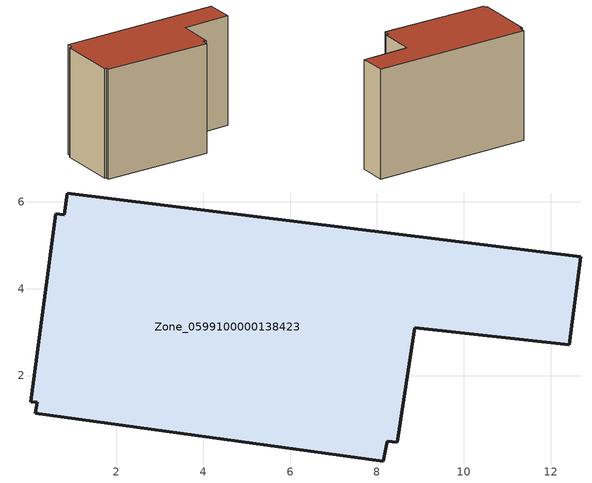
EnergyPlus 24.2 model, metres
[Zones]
Zone_0599100000138423
 floor ground (C_G): 12.42,2.71 8.87,3.1 8.47,0.47 8.24,0.49 8.14,0.03 0.14,1.13 0.18,1.38 0.03,1.4 0.61,5.72 0.81,5.71 0.88,6.2 12.69,4.74 z0
 wall outside (C_F): 8.14,0.03 8.24,0.49 8.47,0.47 8.87,3.1 12.42,2.71 12.69,4.74 0.88,6.2 0.81,5.71 0.61,5.72 0.03,1.4 0.18,1.38 0.14,1.13 8.14,0.03 z0:8.21
 roof outside (C_R): 0.18,1.38 0.14,1.13 8.14,0.03 8.24,0.49 8.47,0.47 8.87,3.1 12.42,2.71 12.69,4.74 0.88,6.2 0.81,5.71 0.61,5.72 0.03,1.4 z8.21
[BUILDING]
Pand.0599100000138423: North Axis=0; Terrain=City; Loads Convergence Tolerance Value=0.04; Temperature Convergence Tolerance Value=0.4; Solar Distribution=FullExterior; Maximum Number of Warmup Days=25; Minimum Number of Warmup Days=1
[Site:Location]
Rotterdam.The.Hague.AP_ZH_NLD Design_Conditions: Latitude=51.96; Longitude=4.45; Time Zone=1; Elevation=-4.5
[SITE:GROUNDTEMPERATURE:BUILDINGSURFACE]
18, 18, 18, 18, 18, 18, 18, 18, 18, 18, 18, 18
[MATERIAL] Thermal Absorptance=0.9; Solar Absorptance=0.7; Visible Absorptance=0.7
Name | Roughness | Thickness | Conductivity | Density | Specific Heat
G.TC.1946 | MediumSmooth | 0.15 | 1 | 540 | 1210
F.TC.1946 | Rough | 0.3 | 0.857143 | 1920 | 840
R.TC.1946 | MediumRough | 0.2 | 0.909091 | 1500 | 1000
[CONSTRUCTION]
C_G: G.TC.1946
C_F: F.TC.1946
C_R: R.TC.1946
[ZONE]
Zone_0599100000138423: Type=1; Multiplier=1; Ceiling Height=Autocalculate; Volume=Autocalculate; Floor Area=autocalculate; Part of Total Floor Area=Yes
[ZONEINFILTRATION:DESIGNFLOWRATE]
Infil_Zone_0599100000138423: Zone or ZoneList or Space or SpaceList=Zone_0599100000138423; Schedule=AlwaysOn; Design Flow Rate Calculation Method=Flow/Area; Flow Rate per Floor Area=0.003; Constant Term Coefficient=1; Temperature Term Coefficient=0; Velocity Term Coefficient=0; Velocity Squared Term Coefficient=0
[HVACTEMPLATE:ZONE:IDEALLOADSAIRSYSTEM]
Zone_0599100000138423: Maximum Heating Supply Air Temperature=50; Minimum Cooling Supply Air Temperature=13; Maximum Heating Supply Air Humidity Ratio=0.0156; Minimum Cooling Supply Air Humidity Ratio=0.0077; Heating Limit=NoLimit; Cooling Limit=NoLimit; Dehumidification Control Type=ConstantSensibleHeatRatio; Cooling Sensible Heat Ratio=0.7; Dehumidification Setpoint=60; Humidification Control Type=None; Humidification Setpoint=30; Outdoor Air Method=None; Outdoor Air Flow Rate per Person=0.00944; Outdoor Air Flow Rate per Zone Floor Area=0; Outdoor Air Flow Rate per Zone=0; Demand Controlled Ventilation Type=None; Outdoor Air Economizer Type=NoEconomizer; Heat Recovery Type=None; Sensible Heat Recovery Effectiveness=0.7; Latent Heat Recovery Effectiveness=0.65
[ZONECONTROL:THERMOSTAT]
ThermostatControl_Zone_0599100000138423: Zone or ZoneList=Zone_0599100000138423; Control Type Schedule=DualSetpointControlType; Control 1=Thermostat_Zone_0599100000138423; Temperature Difference Between Cutout And Setpoint=0
[THERMOSTATSETPOINT:DUALSETPOINT]
Thermostat_Zone_0599100000138423: Heating Setpoint Temperature Schedule=HeatingSetpoint_Zone_0599100000138423; Cooling Setpoint Temperature Schedule=CoolingSetpoint_Zone_0599100000138423
[SCHEDULE:COMPACT]
HeatingSetpoint_Zone_0599100000138423: Through: 12/31, For: AllDays, Until: 24:00, 21
CoolingSetpoint_Zone_0599100000138423: Through: 12/31, For: AllDays, Until: 24:00, 24
DualSetpointControlType: Through: 12/31, For: AllDays, Until: 24:00, 4
AlwaysOn: Through: 12/31, For: AllDays, Until: 24:00, 1
